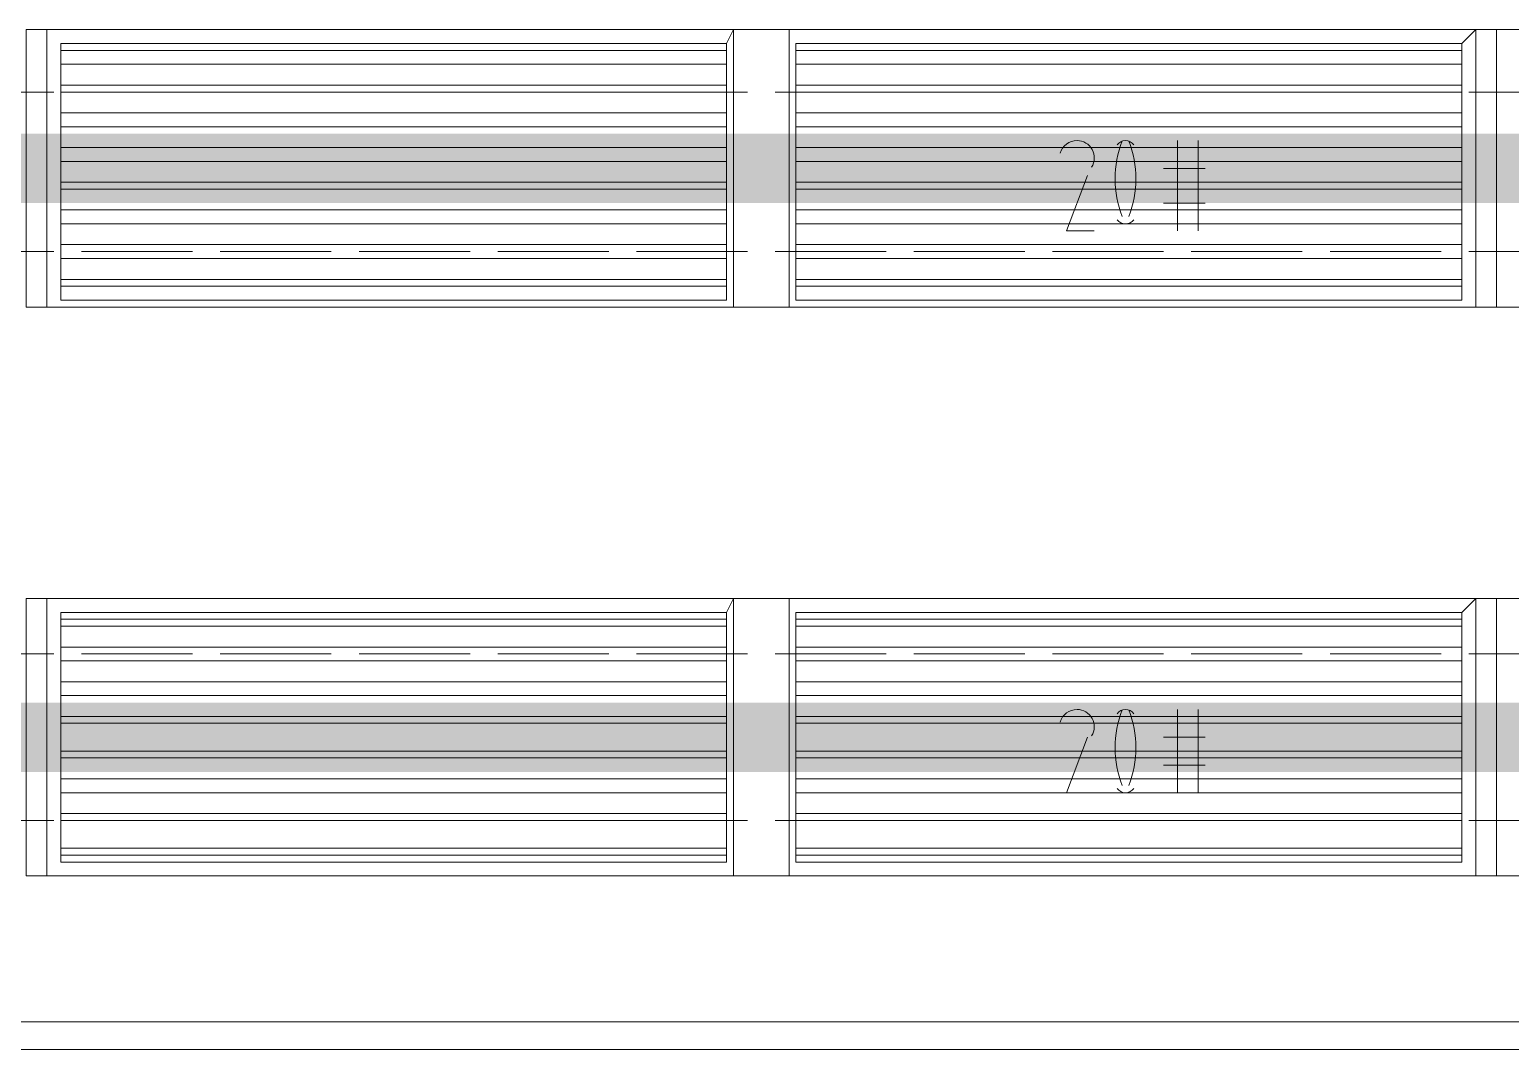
# Model space of a CAD drawing. Header units: millimetres. Extents: x 2315 to 4619, y 1334 to 1897.
# Drawn here: x 3735.82 to 3748.86, y 1503.95 to 1512.93 of the extents above; entities that cross this region are included whole.
import ezdxf

# ---------------------------------------------------------------- set-up
doc = ezdxf.new("R2010")
doc.units = ezdxf.units.MM
doc.linetypes.add('PDF_IMPORT', pattern=[1, 0.8, -0.2])
for name, color, linetype in [('PDF_3中心线层', 1, 'Continuous'), ('PDF_4', 2, 'Continuous'), ('PDF_9双点划线层', 5, 'Continuous')]:
    doc.layers.add(name, color=color, linetype=linetype)
doc.layers.add('PDF_转运站初步方案', color=7, linetype='Continuous', true_color=0x00b85c)

msp = doc.modelspace()

# ---------------------------------------------------------------- hatches: boundary and pattern name
at = {"layer": 'PDF_转运站初步方案', "true_color": 0x00a5dd, "transparency": 33554559}
for points in [[(3335.528, 1512.011), (3335.528, 1511.4), (4290.164, 1511.4), (4290.164, 1512.011)], [(4290.164, 1506.391), (4290.164, 1507.002), (3343.59, 1507.002), (3343.59, 1506.391)]]:
    msp.add_hatch(color=142, dxfattribs=at).paths.add_polyline_path(points)

# ---------------------------------------------------------------- linework, layer by layer
at = {"layer": 'PDF_3中心线层', "linetype": 'PDF_IMPORT', "lineweight": 18, "ltscale": 1.221622}
for points in [[(3689.859, 1512.377), (4033.013, 1512.377)], [(3689.859, 1510.972), (4033.013, 1510.972)], [(3689.859, 1507.43), (4033.013, 1507.43)], [(3689.859, 1505.964), (4033.013, 1505.964)], [(3689.859, 1504.192), (4033.013, 1504.192)]]:
    msp.add_lwpolyline(points, dxfattribs=at)
at = {"layer": 'PDF_4', "lineweight": 18}
for points in [[(3735.792, 1510.484), (3748.741, 1510.484), (3748.741, 1512.927), (3735.792, 1512.927)], [(3748.741, 1510.484), (3761.752, 1510.484), (3761.752, 1512.927), (3748.741, 1512.927)], [(3735.792, 1505.475), (3748.741, 1505.475), (3748.741, 1507.918), (3735.792, 1507.918)], [(3748.741, 1505.475), (3761.752, 1505.475), (3761.752, 1507.918), (3748.741, 1507.918)]]:
    msp.add_lwpolyline(points, close=True, dxfattribs=at)
at = {"layer": 'PDF_9双点划线层', "lineweight": 20}
for points in [[(3735.975, 1510.484), (3735.975, 1512.927), (3742.022, 1512.927), (3742.022, 1510.484)], [(3742.511, 1510.484), (3742.511, 1512.927), (3748.558, 1512.927), (3748.558, 1510.484)], [(3736.098, 1510.545), (3736.098, 1512.805), (3741.961, 1512.805), (3741.961, 1510.545)], [(3742.572, 1510.545), (3742.572, 1512.805), (3748.436, 1512.805), (3748.436, 1510.545)], [(3735.975, 1505.475), (3735.975, 1507.918), (3742.022, 1507.918), (3742.022, 1505.475)], [(3742.511, 1505.475), (3742.511, 1507.918), (3748.558, 1507.918), (3748.558, 1505.475)], [(3736.098, 1505.597), (3736.098, 1507.796), (3741.961, 1507.796), (3741.961, 1505.597)], [(3742.572, 1505.597), (3742.572, 1507.796), (3748.436, 1507.796), (3748.436, 1505.597)]]:
    msp.add_lwpolyline(points, close=True, dxfattribs=at)
for points in [[(3742.022, 1512.927), (3741.961, 1512.805)], [(3748.558, 1512.927), (3748.436, 1512.805)], [(3741.961, 1512.744), (3736.098, 1512.744)], [(3748.436, 1512.744), (3742.572, 1512.744)], [(3741.961, 1512.622), (3736.098, 1512.622)], [(3748.436, 1512.622), (3742.572, 1512.622)], [(3741.961, 1512.438), (3736.098, 1512.438)], [(3741.961, 1512.377), (3736.098, 1512.377)], [(3748.436, 1512.438), (3742.572, 1512.438)], [(3748.436, 1512.377), (3742.572, 1512.377)], [(3741.961, 1512.194), (3736.098, 1512.194)], [(3748.436, 1512.194), (3742.572, 1512.194)], [(3741.961, 1512.072), (3736.098, 1512.072)], [(3748.436, 1512.072), (3742.572, 1512.072)], [(3741.961, 1511.889), (3736.098, 1511.889)], [(3748.436, 1511.889), (3742.572, 1511.889)], [(3741.961, 1511.767), (3736.098, 1511.767)], [(3748.436, 1511.767), (3742.572, 1511.767)], [(3741.961, 1511.583), (3736.098, 1511.583)], [(3748.436, 1511.583), (3742.572, 1511.583)], [(3741.961, 1511.522), (3736.098, 1511.522)], [(3748.436, 1511.522), (3742.572, 1511.522)], [(3741.961, 1511.339), (3736.098, 1511.339)], [(3748.436, 1511.339), (3742.572, 1511.339)], [(3741.961, 1511.217), (3736.098, 1511.217)], [(3748.436, 1511.217), (3742.572, 1511.217)], [(3741.961, 1511.034), (3736.098, 1511.034)], [(3741.961, 1510.911), (3736.098, 1510.911)], [(3748.436, 1511.034), (3742.572, 1511.034)], [(3748.436, 1510.911), (3742.572, 1510.911)], [(3741.961, 1510.728), (3736.098, 1510.728)], [(3741.961, 1510.667), (3736.098, 1510.667)], [(3748.436, 1510.728), (3742.572, 1510.728)], [(3748.436, 1510.667), (3742.572, 1510.667)], [(3742.022, 1510.484), (3735.975, 1510.484)], [(3748.558, 1510.484), (3742.511, 1510.484)], [(3742.022, 1507.918), (3741.961, 1507.796)], [(3748.558, 1507.918), (3748.436, 1507.796)], [(3741.961, 1507.735), (3736.098, 1507.735)], [(3741.961, 1507.674), (3736.098, 1507.674)], [(3748.436, 1507.735), (3742.572, 1507.735)], [(3748.436, 1507.674), (3742.572, 1507.674)], [(3741.961, 1507.491), (3736.098, 1507.491)], [(3748.436, 1507.491), (3742.572, 1507.491)], [(3741.961, 1507.369), (3736.098, 1507.369)], [(3748.436, 1507.369), (3742.572, 1507.369)], [(3741.961, 1507.185), (3736.098, 1507.185)], [(3748.436, 1507.185), (3742.572, 1507.185)], [(3741.961, 1507.063), (3736.098, 1507.063)], [(3748.436, 1507.063), (3742.572, 1507.063)], [(3741.961, 1506.88), (3736.098, 1506.88)], [(3748.436, 1506.88), (3742.572, 1506.88)], [(3741.961, 1506.819), (3736.098, 1506.819)], [(3748.436, 1506.819), (3742.572, 1506.819)], [(3741.961, 1506.575), (3736.098, 1506.575)], [(3741.961, 1506.514), (3736.098, 1506.514)], [(3748.436, 1506.575), (3742.572, 1506.575)], [(3748.436, 1506.514), (3742.572, 1506.514)], [(3741.961, 1506.33), (3736.098, 1506.33)], [(3748.436, 1506.33), (3742.572, 1506.33)], [(3741.961, 1506.208), (3736.098, 1506.208)], [(3748.436, 1506.208), (3742.572, 1506.208)], [(3741.961, 1506.025), (3736.098, 1506.025)], [(3741.961, 1505.964), (3736.098, 1505.964)], [(3748.436, 1506.025), (3742.572, 1506.025)], [(3748.436, 1505.964), (3742.572, 1505.964)], [(3741.961, 1505.72), (3736.098, 1505.72)], [(3748.436, 1505.72), (3742.572, 1505.72)], [(3741.961, 1505.658), (3736.098, 1505.658)], [(3748.436, 1505.658), (3742.572, 1505.658)], [(3742.022, 1505.475), (3735.975, 1505.475)], [(3748.558, 1505.475), (3742.511, 1505.475)]]:
    msp.add_lwpolyline(points, dxfattribs=at)
at = {"layer": 'PDF_转运站初步方案', "color": 2, "lineweight": 5}
for points in [[(3745.175, 1511.716, 0.590553), (3745.047, 1511.95, 0.338617), (3744.899, 1511.838)], [(3745.175, 1506.708, 0.590553), (3745.047, 1506.941, 0.338617), (3744.899, 1506.83)]]:
    msp.add_lwpolyline(points, format="xyb", dxfattribs=at)
for points in [[(3745.932, 1511.156), (3745.932, 1511.95)], [(3746.115, 1511.95), (3746.115, 1511.156)], [(3745.809, 1511.705), (3746.176, 1511.705)], [(3745.138, 1511.644), (3744.954, 1511.156), (3745.199, 1511.156)], [(3746.176, 1511.4), (3745.809, 1511.4)], [(3745.932, 1506.208), (3745.932, 1506.941)], [(3746.115, 1506.941), (3746.115, 1506.208)], [(3745.138, 1506.697), (3744.954, 1506.208), (3745.199, 1506.208)], [(3745.809, 1506.697), (3746.176, 1506.697)], [(3746.176, 1506.452), (3745.809, 1506.452)]]:
    msp.add_lwpolyline(points, dxfattribs=at)
at = {"layer": 'PDF_转运站初步方案', "color": 142, "lineweight": 5, "true_color": 0x00a5dd}
msp.add_lwpolyline([(3419.942, 1504.192), (4209.904, 1504.192)], dxfattribs=at)
at = {"layer": 'PDF_转运站初步方案', "color": 6, "lineweight": 18}
msp.add_lwpolyline([(3689.859, 1503.948), (4033.013, 1503.948)], dxfattribs=at)
at = {"layer": 'PDF_转运站初步方案', "color": 2, "lineweight": 5}
for centre, radius, start, end in [((3746.307, 1511.614), 0.925, 158.9095, 201.0905), ((3745.473, 1511.858), 0.0917, 36.5178, 143.4822), ((3744.64, 1511.614), 0.925, 338.9095, 21.0905), ((3745.473, 1511.308), 0.0917, 216.5178, 323.4822), ((3746.307, 1506.605), 0.925, 158.9095, 201.0905), ((3745.473, 1506.849), 0.0917, 36.5178, 143.4822), ((3744.64, 1506.605), 0.925, 338.9095, 21.0905), ((3745.473, 1506.3), 0.0917, 216.5178, 323.4822)]:
    msp.add_arc(centre, radius, start, end, dxfattribs=at)

doc.saveas('drawing.dxf')
